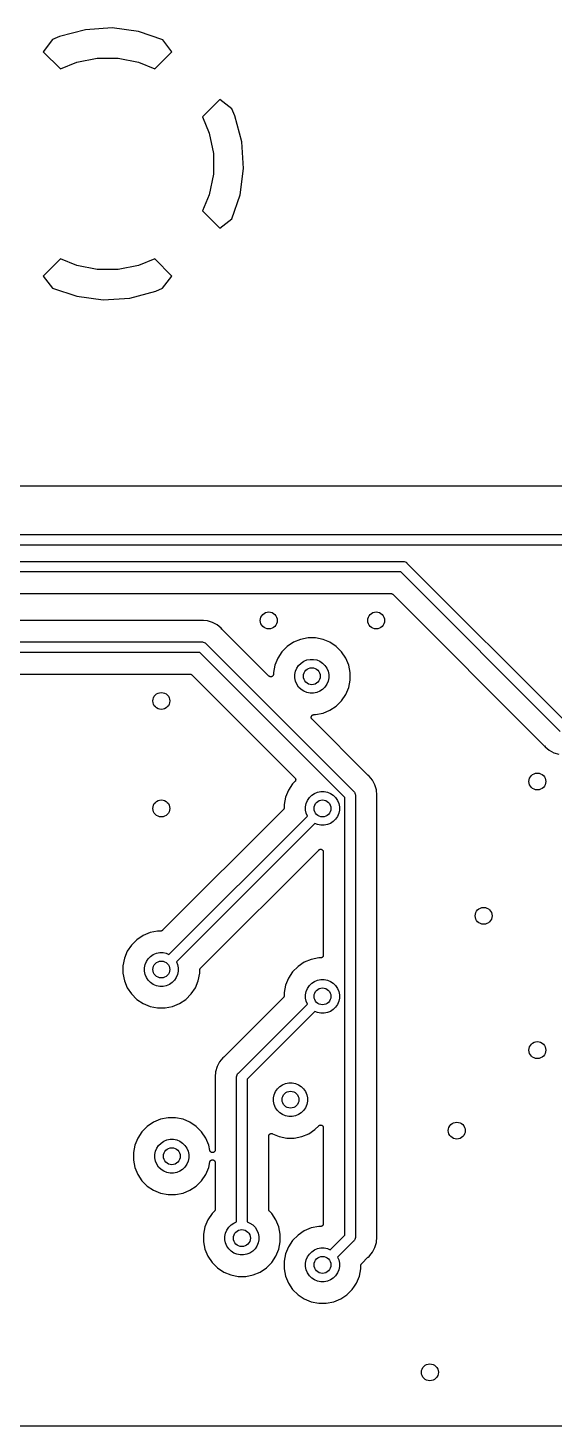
# Model space of a CAD drawing. Extents: x 1 to 139, y -76 to -1.
# Drawn here: x 50.19 to 62.62, y -75.56 to -42.51 of the extents above; entities that cross this region are included whole.
import ezdxf

# ---------------------------------------------------------------- set-up
doc = ezdxf.new("R2010")
doc.units = 0
doc.header["$MEASUREMENT"] = 0
doc.layers.add('BLACK', color=7, linetype='CONTINUOUS')

msp = doc.modelspace()

# ---------------------------------------------------------------- linework, layer by layer
at = {"layer": 'BLACK', "linetype": 'CONTINUOUS'}
for p, q in [((51.5468, -42.5474), (50.9339, -42.7115)), ((52.1758, -42.5063), (51.5468, -42.5474)), ((52.8008, -42.5887), (52.1758, -42.5063)), ((53.3731, -42.7831), (52.8008, -42.5887)), ((50.7696, -42.7795), (50.5485, -43.0671)), ((50.9339, -42.7115), (50.7696, -42.7795)), ((53.5915, -43.0671), (53.3731, -42.7831)), ((50.5485, -43.0671), (50.9566, -43.4752)), ((51.3408, -43.3161), (51.8238, -43.22)), ((51.8238, -43.22), (52.3162, -43.22)), ((52.3162, -43.22), (52.7992, -43.3161)), ((53.1834, -43.4752), (53.5915, -43.0671)), ((50.9566, -43.4752), (51.3408, -43.3161)), ((52.7992, -43.3161), (53.1834, -43.4752)), ((54.7229, -44.1985), (54.3148, -44.6066)), ((55.0105, -44.4196), (54.7229, -44.1985)), ((54.3148, -44.6066), (54.4739, -44.9908)), ((55.0785, -44.5839), (55.0105, -44.4196)), ((55.2426, -45.1968), (55.0785, -44.5839)), ((54.4739, -44.9908), (54.57, -45.4738)), ((55.2837, -45.8258), (55.2426, -45.1968)), ((54.57, -45.4738), (54.57, -45.9662)), ((55.2013, -46.4508), (55.2837, -45.8258)), ((54.57, -45.9662), (54.4739, -46.4492)), ((54.4739, -46.4492), (54.3148, -46.8334)), ((55.0069, -47.0231), (55.2013, -46.4508)), ((54.3148, -46.8334), (54.7229, -47.2415)), ((54.7229, -47.2415), (55.0069, -47.0231)), ((50.9566, -47.9648), (50.5485, -48.3729)), ((51.3408, -48.1239), (50.9566, -47.9648)), ((51.8238, -48.22), (51.3408, -48.1239)), ((52.3162, -48.22), (51.8238, -48.22)), ((52.7992, -48.1239), (52.3162, -48.22)), ((53.1834, -47.9648), (52.7992, -48.1239)), ((53.5915, -48.3729), (53.1834, -47.9648)), ((50.5485, -48.3729), (50.7669, -48.6569)), ((53.3704, -48.6605), (53.5915, -48.3729)), ((50.7669, -48.6569), (51.3392, -48.8513)), ((51.3392, -48.8513), (51.9641, -48.9337)), ((51.9641, -48.9337), (52.5932, -48.8926)), ((52.5932, -48.8926), (53.2061, -48.7285)), ((53.2061, -48.7285), (53.3704, -48.6605)), ((138.303, -53.34), (24.257, -53.34)), ((19.0561, -54.485), (62.8589, -54.485)), ((62.8132, -54.735), (19.1018, -54.735)), ((20.4354, -55.12), (59.0489, -55.12)), ((59.0489, -55.12), (59.055, -55.1194)), ((59.055, -55.1194), (59.0611, -55.12)), ((59.0611, -55.12), (59.0611, -55.12)), ((59.0611, -55.12), (59.0795, -55.1218)), ((59.0795, -55.1218), (59.1031, -55.129)), ((59.1031, -55.129), (59.1248, -55.1406)), ((59.1248, -55.1406), (59.1438, -55.1562)), ((59.1438, -55.1562), (59.1477, -55.161)), ((59.1477, -55.161), (62.9168, -58.93)), ((59.0032, -55.37), (20.3939, -55.37)), ((62.7723, -59.1391), (59.0032, -55.37)), ((21.29, -55.878), (58.7665, -55.878)), ((58.7665, -55.878), (58.7667, -55.878)), ((58.7667, -55.878), (58.7667, -55.878)), ((58.7667, -55.878), (58.7667, -55.878)), ((58.7667, -55.878), (58.7674, -55.878)), ((58.7674, -55.878), (58.7732, -55.8787)), ((58.7732, -55.8787), (58.7791, -55.8793)), ((58.7791, -55.8793), (58.7794, -55.8794)), ((58.7794, -55.8794), (58.7797, -55.8794)), ((58.7797, -55.8794), (58.7853, -55.8812)), ((58.7853, -55.8812), (58.7909, -55.8829)), ((58.7909, -55.8829), (58.7912, -55.883)), ((58.7912, -55.883), (58.7915, -55.8831)), ((58.7915, -55.8831), (58.7966, -55.8859)), ((58.7966, -55.8859), (58.8018, -55.8887)), ((58.8018, -55.8887), (58.8021, -55.8889)), ((58.8021, -55.8889), (58.8024, -55.8891)), ((58.8024, -55.8891), (58.8069, -55.8929)), ((58.8069, -55.8929), (58.8114, -55.8966)), ((58.8114, -55.8966), (62.3932, -59.4784)), ((54.2708, -56.517), (48.3024, -56.517)), ((54.2734, -56.5167), (54.2708, -56.517)), ((54.2761, -56.5168), (54.2734, -56.5167)), ((54.277, -56.5167), (54.2761, -56.5168)), ((54.305, -56.5139), (54.277, -56.5167)), ((54.333, -56.5167), (54.305, -56.5139)), ((54.4291, -56.5262), (54.333, -56.5167)), ((54.5484, -56.5624), (54.4291, -56.5262)), ((54.6584, -56.6211), (54.5484, -56.5624)), ((54.7548, -56.7002), (54.6584, -56.6211)), ((54.7726, -56.722), (54.7548, -56.7002)), ((54.7745, -56.7239), (54.7726, -56.722)), ((54.7762, -56.726), (54.7745, -56.7239)), ((54.7768, -56.7266), (54.7762, -56.726)), ((55.8811, -57.8309), (54.7768, -56.7266)), ((48.0062, -57.025), (54.2989, -57.025)), ((54.2989, -57.025), (54.305, -57.0244)), ((54.305, -57.0244), (54.3111, -57.025)), ((54.3111, -57.025), (54.3111, -57.025)), ((54.3111, -57.025), (54.3295, -57.0268)), ((54.3295, -57.0268), (54.3531, -57.034)), ((54.3531, -57.034), (54.3748, -57.0456)), ((54.3748, -57.0456), (54.3938, -57.0612)), ((54.3938, -57.0612), (54.3977, -57.066)), ((54.3977, -57.066), (57.8861, -60.5543)), ((56.3187, -57.1306), (56.1922, -57.2571)), ((56.4674, -57.0312), (56.3187, -57.1306)), ((56.6326, -56.9628), (56.4674, -57.0312)), ((56.8081, -56.9279), (56.6326, -56.9628)), ((56.9869, -56.9279), (56.8081, -56.9279)), ((57.1624, -56.9628), (56.9869, -56.9279)), ((57.3276, -57.0312), (57.1624, -56.9628)), ((57.4763, -57.1306), (57.3276, -57.0312)), ((57.6028, -57.2571), (57.4763, -57.1306)), ((54.2532, -57.275), (48.0062, -57.275)), ((57.677, -60.6988), (54.2532, -57.275)), ((56.0928, -57.4058), (56.0244, -57.571)), ((56.1922, -57.2571), (56.0928, -57.4058)), ((56.6425, -57.5252), (56.708, -57.4814)), ((56.708, -57.4814), (56.7808, -57.4513)), ((56.7808, -57.4513), (56.8581, -57.4359)), ((56.8581, -57.4359), (56.9369, -57.4359)), ((56.9369, -57.4359), (57.0142, -57.4513)), ((57.0142, -57.4513), (57.087, -57.4814)), ((57.087, -57.4814), (57.1525, -57.5252)), ((57.7022, -57.4058), (57.6028, -57.2571)), ((57.7706, -57.571), (57.7022, -57.4058)), ((48.3024, -57.783), (54.0165, -57.783)), ((54.0165, -57.783), (54.0167, -57.783)), ((54.0167, -57.783), (54.0167, -57.783)), ((54.0167, -57.783), (54.0167, -57.783)), ((54.0167, -57.783), (54.0174, -57.783)), ((54.0174, -57.783), (54.0232, -57.7837)), ((54.0232, -57.7837), (54.0291, -57.7843)), ((54.0291, -57.7843), (54.0294, -57.7844)), ((54.0294, -57.7844), (54.0297, -57.7844)), ((54.0297, -57.7844), (54.0353, -57.7862)), ((54.0353, -57.7862), (54.0409, -57.7879)), ((54.0409, -57.7879), (54.0412, -57.788)), ((54.0412, -57.788), (54.0415, -57.7881)), ((54.0415, -57.7881), (54.0466, -57.7909)), ((54.0466, -57.7909), (54.0518, -57.7937)), ((54.0518, -57.7937), (54.0521, -57.7939)), ((54.0521, -57.7939), (54.0524, -57.7941)), ((54.0524, -57.7941), (54.0569, -57.7979)), ((54.0569, -57.7979), (54.0614, -57.8016)), ((54.0614, -57.8016), (56.4979, -60.2381)), ((55.8858, -57.8348), (55.8811, -57.8309)), ((55.8905, -57.8386), (55.8858, -57.8348)), ((55.8906, -57.8387), (55.8905, -57.8386)), ((55.8907, -57.8388), (55.8906, -57.8387)), ((55.8962, -57.8417), (55.8907, -57.8388)), ((55.9014, -57.8445), (55.8962, -57.8417)), ((55.9015, -57.8446), (55.9014, -57.8445)), ((55.9016, -57.8446), (55.9015, -57.8446)), ((55.9075, -57.8464), (55.9016, -57.8446)), ((55.9132, -57.8482), (55.9075, -57.8464)), ((55.9133, -57.8482), (55.9132, -57.8482)), ((55.9134, -57.8482), (55.9133, -57.8482)), ((55.9196, -57.8489), (55.9134, -57.8482)), ((55.9256, -57.8495), (55.9196, -57.8489)), ((55.9257, -57.8495), (55.9256, -57.8495)), ((55.9258, -57.8495), (55.9257, -57.8495)), ((55.9321, -57.8489), (55.9258, -57.8495)), ((55.9379, -57.8484), (55.9321, -57.8489)), ((55.938, -57.8483), (55.9379, -57.8484)), ((55.9381, -57.8483), (55.938, -57.8483)), ((55.944, -57.8466), (55.9381, -57.8483)), ((55.9498, -57.8449), (55.944, -57.8466)), ((55.9499, -57.8448), (55.9498, -57.8449)), ((55.95, -57.8448), (55.9499, -57.8448)), ((55.9552, -57.8421), (55.95, -57.8448)), ((55.9608, -57.8391), (55.9552, -57.8421)), ((55.9609, -57.8391), (55.9608, -57.8391)), ((55.961, -57.839), (55.9609, -57.8391)), ((55.9656, -57.8352), (55.961, -57.839)), ((55.9704, -57.8314), (55.9656, -57.8352)), ((55.9705, -57.8313), (55.9704, -57.8314)), ((55.9706, -57.8312), (55.9705, -57.8313)), ((55.9745, -57.8266), (55.9706, -57.8312)), ((55.9784, -57.8219), (55.9745, -57.8266)), ((55.9785, -57.8217), (55.9784, -57.8218)), ((55.9784, -57.8218), (55.9784, -57.8219)), ((55.9814, -57.8163), (55.9785, -57.8217)), ((55.9844, -57.811), (55.9814, -57.8163)), ((55.9845, -57.8108), (55.9844, -57.8109)), ((55.9844, -57.8109), (55.9844, -57.811)), ((55.9863, -57.8049), (55.9845, -57.8108)), ((55.9881, -57.7992), (55.9863, -57.8049)), ((55.9882, -57.799), (55.9881, -57.7991)), ((55.9881, -57.7991), (55.9881, -57.7992)), ((55.9888, -57.7928), (55.9882, -57.799)), ((55.9895, -57.7869), (55.9888, -57.7928)), ((56.0244, -57.571), (55.9895, -57.7465)), ((55.9895, -57.7465), (55.9895, -57.786)), ((55.9895, -57.786), (55.9895, -57.7866)), ((55.9895, -57.7866), (55.9895, -57.7867)), ((55.9895, -57.7867), (55.9895, -57.7867)), ((55.9895, -57.7867), (55.9895, -57.7869)), ((56.4975, -57.7965), (56.5129, -57.7192)), ((56.4975, -57.8753), (56.4975, -57.7965)), ((56.5129, -57.7192), (56.543, -57.6464)), ((56.543, -57.6464), (56.5868, -57.5809)), ((56.5868, -57.5809), (56.6425, -57.5252)), ((57.1525, -57.5252), (57.2082, -57.5809)), ((57.2082, -57.5809), (57.252, -57.6464)), ((57.252, -57.6464), (57.2821, -57.7192)), ((57.2821, -57.7192), (57.2975, -57.7965)), ((57.2975, -57.7965), (57.2975, -57.8753)), ((57.8055, -57.7465), (57.7706, -57.571)), ((57.8055, -57.9253), (57.8055, -57.7465)), ((56.5129, -57.9526), (56.4975, -57.8753)), ((56.543, -58.0254), (56.5129, -57.9526)), ((56.5868, -58.0909), (56.543, -58.0254)), ((56.6425, -58.1466), (56.5868, -58.0909)), ((56.708, -58.1904), (56.6425, -58.1466)), ((57.1525, -58.1466), (57.087, -58.1904)), ((57.2082, -58.0909), (57.1525, -58.1466)), ((57.252, -58.0254), (57.2082, -58.0909)), ((57.2821, -57.9526), (57.252, -58.0254)), ((57.2975, -57.8753), (57.2821, -57.9526)), ((57.7022, -58.266), (57.7706, -58.1008)), ((57.7706, -58.1008), (57.8055, -57.9253)), ((56.7808, -58.2205), (56.708, -58.1904)), ((56.8581, -58.2359), (56.7808, -58.2205)), ((56.9369, -58.2359), (56.8581, -58.2359)), ((57.0142, -58.2205), (56.9369, -58.2359)), ((57.087, -58.1904), (57.0142, -58.2205)), ((57.4763, -58.5412), (57.6028, -58.4147)), ((57.6028, -58.4147), (57.7022, -58.266)), ((56.8839, -58.8067), (56.8846, -58.8005)), ((56.8839, -58.8069), (56.8839, -58.8067)), ((56.8839, -58.807), (56.8839, -58.8069)), ((56.8844, -58.8128), (56.8839, -58.807)), ((56.885, -58.8191), (56.8844, -58.8128)), ((56.8846, -58.8005), (56.8852, -58.7946)), ((56.885, -58.8192), (56.885, -58.8191)), ((56.885, -58.8193), (56.885, -58.8192)), ((56.8867, -58.8251), (56.885, -58.8193)), ((56.8852, -58.7944), (56.8871, -58.7884)), ((56.8852, -58.7945), (56.8852, -58.7944)), ((56.8852, -58.7946), (56.8852, -58.7945)), ((56.8884, -58.831), (56.8867, -58.8251)), ((56.8871, -58.7884), (56.8889, -58.7828)), ((56.8885, -58.8311), (56.8884, -58.831)), ((56.8885, -58.8312), (56.8885, -58.8311)), ((56.8914, -58.8366), (56.8885, -58.8312)), ((56.8889, -58.7826), (56.8919, -58.7772)), ((56.8889, -58.7827), (56.8889, -58.7826)), ((56.8889, -58.7828), (56.8889, -58.7827)), ((56.8941, -58.842), (56.8914, -58.8366)), ((56.8919, -58.7772), (56.8948, -58.7719)), ((56.8942, -58.8421), (56.8941, -58.842)), ((56.8943, -58.8422), (56.8942, -58.8421)), ((56.8981, -58.847), (56.8943, -58.8422)), ((56.8948, -58.7718), (56.8949, -58.7717)), ((56.8948, -58.7719), (56.8948, -58.7718)), ((56.8949, -58.7717), (56.8987, -58.7671)), ((56.8987, -58.7671), (56.9027, -58.7623)), ((56.9027, -58.7623), (56.9028, -58.7622)), ((56.9027, -58.7623), (56.9027, -58.7623)), ((56.9028, -58.7622), (56.9076, -58.7583)), ((56.9076, -58.7583), (56.9123, -58.7545)), ((56.9123, -58.7545), (56.9124, -58.7545)), ((56.9124, -58.7544), (56.9178, -58.7515)), ((56.9124, -58.7545), (56.9124, -58.7544)), ((56.9178, -58.7515), (56.9232, -58.7487)), ((56.9232, -58.7487), (56.9233, -58.7487)), ((56.9233, -58.7487), (56.9234, -58.7486)), ((56.9234, -58.7486), (56.9291, -58.7469)), ((56.9291, -58.7469), (56.9351, -58.7451)), ((56.9351, -58.7451), (56.9352, -58.7451)), ((56.9352, -58.7451), (56.9353, -58.7451)), ((56.9353, -58.7451), (56.9414, -58.7445)), ((56.9414, -58.7445), (56.9474, -58.7439)), ((56.9474, -58.7439), (56.9869, -58.7439)), ((56.9869, -58.7439), (57.1624, -58.709)), ((57.1624, -58.709), (57.3276, -58.6406)), ((57.3276, -58.6406), (57.4763, -58.5412)), ((56.9019, -58.8517), (56.8981, -58.847)), ((56.902, -58.8518), (56.9019, -58.8517)), ((56.9025, -58.8523), (56.902, -58.8518)), ((56.902, -58.8518), (56.902, -58.8518)), ((56.902, -58.8518), (56.902, -58.8518)), ((58.2254, -60.1752), (56.9025, -58.8523)), ((62.3932, -59.4784), (62.3938, -59.479)), ((62.3938, -59.479), (62.3955, -59.4811)), ((62.3955, -59.4811), (62.3974, -59.483)), ((62.3974, -59.483), (62.4152, -59.5048)), ((62.4152, -59.5048), (62.5116, -59.5839)), ((62.5116, -59.5839), (62.6216, -59.6426)), ((62.6216, -59.6426), (62.7409, -59.6788)), ((56.4447, -60.3812), (56.3453, -60.5299)), ((56.4979, -60.3279), (56.4447, -60.3812)), ((56.4979, -60.2381), (56.4982, -60.2384)), ((56.5018, -60.3233), (56.4979, -60.3279)), ((56.4982, -60.2384), (56.4983, -60.2385)), ((56.4983, -60.2385), (56.4983, -60.2385)), ((56.4983, -60.2385), (56.4986, -60.2388)), ((56.4986, -60.2388), (56.5023, -60.2434)), ((56.5056, -60.3187), (56.5018, -60.3233)), ((56.5023, -60.2434), (56.5061, -60.2481)), ((56.5057, -60.3185), (56.5056, -60.3187)), ((56.5058, -60.3184), (56.5057, -60.3185)), ((56.5087, -60.313), (56.5058, -60.3184)), ((56.5061, -60.2481), (56.5062, -60.2483)), ((56.5062, -60.2483), (56.5063, -60.2485)), ((56.5063, -60.2485), (56.509, -60.2537)), ((56.5115, -60.3079), (56.5087, -60.313)), ((56.509, -60.2537), (56.5118, -60.2591)), ((56.5116, -60.3076), (56.5115, -60.3079)), ((56.5117, -60.3074), (56.5116, -60.3076)), ((56.5134, -60.3017), (56.5117, -60.3074)), ((56.5118, -60.2591), (56.5119, -60.2593)), ((56.5119, -60.2593), (56.512, -60.2595)), ((56.512, -60.2595), (56.5136, -60.265)), ((56.5152, -60.296), (56.5134, -60.3017)), ((56.5136, -60.265), (56.5154, -60.2709)), ((56.5153, -60.2956), (56.5152, -60.2958)), ((56.5152, -60.2958), (56.5152, -60.296)), ((56.5159, -60.2897), (56.5153, -60.2956)), ((56.5154, -60.2709), (56.5154, -60.2712)), ((56.5154, -60.2712), (56.5155, -60.2714)), ((56.5155, -60.2714), (56.516, -60.2772)), ((56.5165, -60.2837), (56.5159, -60.2897)), ((56.516, -60.2772), (56.5165, -60.2833)), ((56.5165, -60.2833), (56.5165, -60.2835)), ((56.5165, -60.2835), (56.5165, -60.2837)), ((58.2275, -60.1769), (58.2254, -60.1752)), ((58.2293, -60.1788), (58.2275, -60.1769)), ((58.23, -60.1794), (58.2293, -60.1788)), ((58.2518, -60.1972), (58.23, -60.1794)), ((58.3309, -60.2936), (58.2518, -60.1972)), ((58.364, -60.3556), (58.3309, -60.2936)), ((58.3896, -60.4036), (58.364, -60.3556)), ((58.4258, -60.5229), (58.3896, -60.4036)), ((56.2769, -60.6951), (56.242, -60.8706)), ((56.3453, -60.5299), (56.2769, -60.6951)), ((56.7654, -60.8433), (56.7955, -60.7705)), ((56.7955, -60.7705), (56.8393, -60.705)), ((56.8393, -60.705), (56.895, -60.6493)), ((56.895, -60.6493), (56.9605, -60.6055)), ((56.9605, -60.6055), (57.0333, -60.5754)), ((57.0333, -60.5754), (57.1106, -60.56)), ((57.1106, -60.56), (57.1894, -60.56)), ((57.1894, -60.56), (57.2667, -60.5754)), ((57.2667, -60.5754), (57.3395, -60.6055)), ((57.3395, -60.6055), (57.405, -60.6493)), ((57.405, -60.6493), (57.4607, -60.705)), ((57.4607, -60.705), (57.5045, -60.7705)), ((57.5045, -60.7705), (57.5346, -60.8433)), ((57.677, -71.0512), (57.677, -60.6988)), ((57.8861, -60.5543), (57.8908, -60.5582)), ((57.8908, -60.5582), (57.8947, -60.5629)), ((57.8947, -60.5629), (57.9064, -60.5772)), ((57.9064, -60.5772), (57.9147, -60.5926)), ((57.9147, -60.5926), (57.918, -60.5989)), ((57.918, -60.5989), (57.9252, -60.6225)), ((57.9252, -60.6225), (57.927, -60.6409)), ((57.927, -60.6409), (57.927, -60.6409)), ((57.927, -60.6409), (57.9276, -60.647)), ((57.9276, -60.647), (57.927, -60.6531)), ((57.927, -60.6531), (57.927, -71.0969)), ((58.4381, -60.647), (58.4258, -60.5229)), ((58.435, -60.6803), (58.4353, -60.6777)), ((58.435, -60.6812), (58.435, -60.6803)), ((58.435, -71.0688), (58.435, -60.6812)), ((58.4353, -60.675), (58.4381, -60.647)), ((58.4353, -60.6777), (58.4353, -60.675)), ((56.2234, -60.9914), (53.3714, -63.8434)), ((53.5211, -64.4121), (56.7921, -61.1411)), ((56.2271, -60.9868), (56.2234, -60.9914)), ((56.2309, -60.9824), (56.2271, -60.9868)), ((56.2311, -60.9821), (56.2309, -60.9824)), ((56.2313, -60.9818), (56.2311, -60.9821)), ((56.2341, -60.9766), (56.2313, -60.9818)), ((56.2369, -60.9715), (56.2341, -60.9766)), ((56.237, -60.9712), (56.2369, -60.9715)), ((56.2371, -60.9709), (56.237, -60.9712)), ((56.2388, -60.9653), (56.2371, -60.9709)), ((56.2406, -60.9597), (56.2388, -60.9653)), ((56.2407, -60.9591), (56.2406, -60.9594)), ((56.2406, -60.9594), (56.2406, -60.9597)), ((56.2413, -60.9533), (56.2407, -60.9591)), ((56.242, -60.9474), (56.2413, -60.9533)), ((56.242, -60.8706), (56.242, -60.9465)), ((56.242, -60.9465), (56.242, -60.9467)), ((56.242, -60.9467), (56.242, -60.9467)), ((56.242, -60.9467), (56.242, -60.9467)), ((56.242, -60.9467), (56.242, -60.9474)), ((56.75, -60.9206), (56.7654, -60.8433)), ((56.75, -60.9994), (56.75, -60.9206)), ((56.7654, -61.0767), (56.75, -60.9994)), ((56.7921, -61.1411), (56.7654, -61.0767)), ((57.5045, -61.1495), (57.4607, -61.215)), ((57.5346, -61.0767), (57.5045, -61.1495)), ((57.5346, -60.8433), (57.55, -60.9206)), ((57.55, -60.9994), (57.5346, -61.0767)), ((57.55, -60.9206), (57.55, -60.9994)), ((56.9689, -61.3179), (53.6979, -64.5889)), ((57.0333, -61.3446), (56.9689, -61.3179)), ((57.1106, -61.36), (57.0333, -61.3446)), ((57.1894, -61.36), (57.1106, -61.36)), ((57.2667, -61.3446), (57.1894, -61.36)), ((57.3395, -61.3145), (57.2667, -61.3446)), ((57.405, -61.2707), (57.3395, -61.3145)), ((57.4607, -61.215), (57.405, -61.2707)), ((54.2666, -64.7386), (57.0606, -61.9446)), ((57.0606, -61.9446), (57.0611, -61.9441)), ((57.0611, -61.9441), (57.0612, -61.944)), ((57.0611, -61.9441), (57.0611, -61.9441)), ((57.0611, -61.9441), (57.0611, -61.9441)), ((57.0612, -61.944), (57.0659, -61.9402)), ((57.0659, -61.9402), (57.0707, -61.9364)), ((57.0707, -61.9364), (57.0708, -61.9363)), ((57.0708, -61.9363), (57.0709, -61.9362)), ((57.0709, -61.9362), (57.0761, -61.9335)), ((57.0761, -61.9335), (57.0817, -61.9306)), ((57.0817, -61.9306), (57.0818, -61.9306)), ((57.0818, -61.9306), (57.0819, -61.9305)), ((57.0819, -61.9305), (57.0877, -61.9289)), ((57.0877, -61.9289), (57.0936, -61.9271)), ((57.0936, -61.9271), (57.0937, -61.9271)), ((57.0937, -61.9271), (57.0938, -61.9271)), ((57.0938, -61.9271), (57.0999, -61.9266)), ((57.0999, -61.9266), (57.1059, -61.926)), ((57.1059, -61.926), (57.1061, -61.926)), ((57.1061, -61.926), (57.1062, -61.926)), ((57.1062, -61.926), (57.1122, -61.9267)), ((57.1122, -61.9267), (57.1183, -61.9273)), ((57.1183, -61.9273), (57.1184, -61.9273)), ((57.1184, -61.9273), (57.1185, -61.9273)), ((57.1185, -61.9273), (57.1244, -61.9292)), ((57.1244, -61.9292), (57.1301, -61.931)), ((57.1301, -61.931), (57.1302, -61.931)), ((57.1302, -61.931), (57.1303, -61.931)), ((57.1303, -61.931), (57.1356, -61.9339)), ((57.1356, -61.9339), (57.141, -61.9369)), ((57.141, -61.9369), (57.1411, -61.9369)), ((57.1411, -61.9369), (57.1412, -61.937)), ((57.1412, -61.937), (57.1457, -61.9407)), ((57.1457, -61.9407), (57.1506, -61.9448)), ((57.1506, -61.9448), (57.1506, -61.9448)), ((57.1506, -61.9448), (57.1507, -61.9449)), ((57.1507, -61.9449), (57.1545, -61.9496)), ((57.1545, -61.9496), (57.1584, -61.9544)), ((57.1584, -61.9544), (57.1584, -61.9545)), ((57.1584, -61.9545), (57.1585, -61.9545)), ((57.1585, -61.9545), (57.1613, -61.9598)), ((57.1613, -61.9598), (57.1642, -61.9653)), ((57.1642, -61.9653), (57.1642, -61.9654)), ((57.1642, -61.9654), (57.1643, -61.9655)), ((57.1643, -61.9655), (57.166, -61.9711)), ((57.166, -61.9711), (57.1678, -61.9772)), ((57.1678, -61.9772), (57.1678, -61.9773)), ((57.1678, -61.9773), (57.1678, -61.9774)), ((57.1678, -61.9774), (57.1684, -61.9832)), ((57.1684, -61.9832), (57.169, -61.9895)), ((57.169, -61.9895), (57.169, -64.4335)), ((52.7612, -64.0647), (52.6347, -64.1912)), ((52.9099, -63.9653), (52.7612, -64.0647)), ((53.0751, -63.8969), (52.9099, -63.9653)), ((53.2506, -63.862), (53.0751, -63.8969)), ((53.3265, -63.862), (53.2506, -63.862)), ((53.3324, -63.8614), (53.3265, -63.862)), ((53.3382, -63.8609), (53.3324, -63.8614)), ((53.3385, -63.8608), (53.3382, -63.8609)), ((53.3388, -63.8608), (53.3385, -63.8608)), ((53.3445, -63.8591), (53.3388, -63.8608)), ((53.3501, -63.8575), (53.3445, -63.8591)), ((53.3504, -63.8573), (53.3501, -63.8575)), ((53.3507, -63.8572), (53.3504, -63.8573)), ((53.3559, -63.8545), (53.3507, -63.8572)), ((53.3611, -63.8518), (53.3559, -63.8545)), ((53.3613, -63.8515), (53.3611, -63.8518)), ((53.3616, -63.8514), (53.3613, -63.8515)), ((53.3662, -63.8477), (53.3616, -63.8514)), ((53.3708, -63.844), (53.3662, -63.8477)), ((53.3712, -63.8436), (53.3708, -63.844)), ((53.3713, -63.8435), (53.3712, -63.8436)), ((53.3712, -63.8436), (53.3712, -63.8436)), ((53.3714, -63.8434), (53.3713, -63.8435)), ((52.5353, -64.3399), (52.4669, -64.5051)), ((52.6347, -64.1912), (52.5353, -64.3399)), ((53.0293, -64.515), (53.085, -64.4593)), ((53.085, -64.4593), (53.1505, -64.4155)), ((53.1505, -64.4155), (53.2233, -64.3854)), ((53.2233, -64.3854), (53.3006, -64.37)), ((53.3006, -64.37), (53.3794, -64.37)), ((53.3794, -64.37), (53.4567, -64.3854)), ((53.4567, -64.3854), (53.5211, -64.4121)), ((57.161, -64.4637), (57.1581, -64.469)), ((57.1639, -64.4585), (57.161, -64.4637)), ((57.164, -64.4581), (57.1639, -64.4583)), ((57.1639, -64.4583), (57.1639, -64.4585)), ((57.1658, -64.4523), (57.164, -64.4581)), ((57.1676, -64.4467), (57.1658, -64.4523)), ((57.1677, -64.4463), (57.1676, -64.4465)), ((57.1676, -64.4465), (57.1676, -64.4467)), ((57.1683, -64.4403), (57.1677, -64.4463)), ((57.169, -64.4344), (57.1683, -64.4403)), ((57.169, -64.4335), (57.169, -64.4339)), ((57.169, -64.4339), (57.169, -64.4339)), ((57.169, -64.4339), (57.169, -64.434)), ((57.169, -64.434), (57.169, -64.4344)), ((52.4669, -64.5051), (52.432, -64.6806)), ((52.432, -64.6806), (52.432, -64.8594)), ((52.94, -64.7306), (52.9554, -64.6533)), ((52.94, -64.8094), (52.94, -64.7306)), ((52.9554, -64.6533), (52.9855, -64.5805)), ((52.9855, -64.5805), (53.0293, -64.515)), ((53.6979, -64.5889), (53.7246, -64.6533)), ((53.7246, -64.6533), (53.74, -64.7306)), ((53.74, -64.7306), (53.74, -64.8094)), ((54.248, -64.7826), (54.2487, -64.7768)), ((54.248, -64.7833), (54.248, -64.7826)), ((54.248, -64.7835), (54.248, -64.7833)), ((54.248, -64.7833), (54.248, -64.7833)), ((54.248, -64.7833), (54.248, -64.7833)), ((54.248, -64.8594), (54.248, -64.7835)), ((54.2487, -64.7768), (54.2493, -64.7709)), ((54.2493, -64.7709), (54.2494, -64.7706)), ((54.2494, -64.7703), (54.2512, -64.7647)), ((54.2494, -64.7706), (54.2494, -64.7703)), ((54.2512, -64.7647), (54.2529, -64.7591)), ((54.2529, -64.7591), (54.253, -64.7588)), ((54.253, -64.7588), (54.2531, -64.7585)), ((54.2531, -64.7585), (54.2559, -64.7534)), ((54.2559, -64.7534), (54.2587, -64.7482)), ((54.2587, -64.7482), (54.2589, -64.7479)), ((54.2589, -64.7479), (54.2591, -64.7476)), ((54.2591, -64.7476), (54.2629, -64.7431)), ((54.2629, -64.7431), (54.2666, -64.7386)), ((56.5712, -64.6997), (56.4447, -64.8262)), ((56.7199, -64.6003), (56.5712, -64.6997)), ((56.8851, -64.5319), (56.7199, -64.6003)), ((57.0606, -64.497), (56.8851, -64.5319)), ((57.1055, -64.497), (57.0606, -64.497)), ((57.1115, -64.4964), (57.1055, -64.497)), ((57.1174, -64.4959), (57.1115, -64.4964)), ((57.1176, -64.4958), (57.1174, -64.4959)), ((57.1178, -64.4958), (57.1176, -64.4958)), ((57.1236, -64.494), (57.1178, -64.4958)), ((57.1293, -64.4924), (57.1236, -64.494)), ((57.1295, -64.4923), (57.1293, -64.4924)), ((57.1297, -64.4922), (57.1295, -64.4923)), ((57.1349, -64.4894), (57.1297, -64.4922)), ((57.1403, -64.4866), (57.1349, -64.4894)), ((57.1404, -64.4865), (57.1403, -64.4866)), ((57.1406, -64.4864), (57.1404, -64.4865)), ((57.1452, -64.4827), (57.1406, -64.4864)), ((57.1499, -64.4789), (57.1452, -64.4827)), ((57.1501, -64.4787), (57.1499, -64.4789)), ((57.1502, -64.4786), (57.1501, -64.4787)), ((57.1541, -64.474), (57.1502, -64.4786)), ((57.1579, -64.4694), (57.1541, -64.474)), ((57.158, -64.4692), (57.1579, -64.4694)), ((57.1581, -64.469), (57.158, -64.4692)), ((52.432, -64.8594), (52.4669, -65.0349)), ((52.4669, -65.0349), (52.5353, -65.2001)), ((52.9554, -64.8867), (52.94, -64.8094)), ((52.9855, -64.9595), (52.9554, -64.8867)), ((53.0293, -65.025), (52.9855, -64.9595)), ((53.085, -65.0807), (53.0293, -65.025)), ((53.1505, -65.1245), (53.085, -65.0807)), ((53.2233, -65.1546), (53.1505, -65.1245)), ((53.5295, -65.1245), (53.4567, -65.1546)), ((53.595, -65.0807), (53.5295, -65.1245)), ((53.6507, -65.025), (53.595, -65.0807)), ((53.6945, -64.9595), (53.6507, -65.025)), ((53.7246, -64.8867), (53.6945, -64.9595)), ((53.74, -64.8094), (53.7246, -64.8867)), ((54.1447, -65.2001), (54.2131, -65.0349)), ((54.2131, -65.0349), (54.248, -64.8594)), ((56.3453, -64.9749), (56.2769, -65.1401)), ((56.4447, -64.8262), (56.3453, -64.9749)), ((56.8393, -65.15), (56.895, -65.0943)), ((56.895, -65.0943), (56.9605, -65.0505)), ((56.9605, -65.0505), (57.0333, -65.0204)), ((57.0333, -65.0204), (57.1106, -65.005)), ((57.1106, -65.005), (57.1894, -65.005)), ((57.1894, -65.005), (57.2667, -65.0204)), ((57.2667, -65.0204), (57.3395, -65.0505)), ((57.3395, -65.0505), (57.405, -65.0943)), ((57.405, -65.0943), (57.4607, -65.15)), ((52.5353, -65.2001), (52.6347, -65.3488)), ((52.6347, -65.3488), (52.7612, -65.4753)), ((53.3006, -65.17), (53.2233, -65.1546)), ((53.3794, -65.17), (53.3006, -65.17)), ((53.4567, -65.1546), (53.3794, -65.17)), ((53.9188, -65.4753), (54.0453, -65.3488)), ((54.0453, -65.3488), (54.1447, -65.2001)), ((56.2234, -65.4364), (54.8216, -66.8382)), ((56.2271, -65.4319), (56.2234, -65.4364)), ((56.2309, -65.4274), (56.2271, -65.4319)), ((56.2311, -65.4271), (56.2309, -65.4274)), ((56.2313, -65.4268), (56.2311, -65.4271)), ((56.2341, -65.4216), (56.2313, -65.4268)), ((56.2369, -65.4165), (56.2341, -65.4216)), ((56.237, -65.4162), (56.2369, -65.4165)), ((56.2371, -65.4159), (56.237, -65.4162)), ((56.2388, -65.4103), (56.2371, -65.4159)), ((56.2406, -65.4047), (56.2388, -65.4103)), ((56.2407, -65.4041), (56.2406, -65.4044)), ((56.2406, -65.4044), (56.2406, -65.4047)), ((56.2413, -65.3982), (56.2407, -65.4041)), ((56.242, -65.3924), (56.2413, -65.3982)), ((56.2769, -65.1401), (56.242, -65.3156)), ((56.242, -65.3156), (56.242, -65.3915)), ((56.242, -65.3915), (56.242, -65.3917)), ((56.242, -65.3917), (56.242, -65.3917)), ((56.242, -65.3917), (56.242, -65.3917)), ((56.242, -65.3917), (56.242, -65.3924)), ((56.75, -65.3656), (56.7654, -65.2883)), ((56.75, -65.4444), (56.75, -65.3656)), ((56.7654, -65.5217), (56.75, -65.4444)), ((56.7654, -65.2883), (56.7955, -65.2155)), ((56.7955, -65.2155), (56.8393, -65.15)), ((57.4607, -65.15), (57.5045, -65.2155)), ((57.5045, -65.2155), (57.5346, -65.2883)), ((57.5346, -65.2883), (57.55, -65.3656)), ((57.55, -65.4444), (57.5346, -65.5217)), ((57.55, -65.3656), (57.55, -65.4444)), ((52.7612, -65.4753), (52.9099, -65.5747)), ((52.9099, -65.5747), (53.0751, -65.6431)), ((53.0751, -65.6431), (53.2506, -65.678)), ((53.2506, -65.678), (53.4294, -65.678)), ((53.4294, -65.678), (53.6049, -65.6431)), ((53.6049, -65.6431), (53.7701, -65.5747)), ((53.7701, -65.5747), (53.9188, -65.4753)), ((55.161, -67.2173), (56.7921, -65.5861)), ((56.9689, -65.7629), (55.37, -67.3618)), ((56.7921, -65.5861), (56.7654, -65.5217)), ((57.0333, -65.7896), (56.9689, -65.7629)), ((57.3395, -65.7595), (57.2667, -65.7896)), ((57.405, -65.7157), (57.3395, -65.7595)), ((57.4607, -65.66), (57.405, -65.7157)), ((57.5045, -65.5945), (57.4607, -65.66)), ((57.5346, -65.5217), (57.5045, -65.5945)), ((57.1106, -65.805), (57.0333, -65.7896)), ((57.1894, -65.805), (57.1106, -65.805)), ((57.2667, -65.7896), (57.1894, -65.805)), ((54.6574, -67.0666), (54.6212, -67.1859)), ((54.6778, -67.0284), (54.6574, -67.0666)), ((54.7161, -66.9566), (54.6778, -67.0284)), ((54.6778, -67.0284), (54.6778, -67.0284)), ((54.7952, -66.8602), (54.7161, -66.9566)), ((54.817, -66.8424), (54.7952, -66.8602)), ((54.8189, -66.8405), (54.817, -66.8424)), ((54.821, -66.8388), (54.8189, -66.8405)), ((54.8216, -66.8382), (54.821, -66.8388)), ((54.6212, -67.1859), (54.6089, -67.31)), ((54.6089, -67.31), (54.6117, -67.338)), ((54.6117, -67.338), (54.6118, -67.3389)), ((54.6118, -67.3389), (54.6117, -67.3416)), ((54.6117, -67.3416), (54.612, -67.3442)), ((54.612, -67.3442), (54.612, -69.0365)), ((55.1194, -67.31), (55.12, -67.3039)), ((55.12, -67.3161), (55.1194, -67.31)), ((55.12, -67.3039), (55.1218, -67.2855)), ((55.12, -67.3039), (55.12, -67.3039)), ((55.12, -70.7388), (55.12, -67.3161)), ((55.1218, -67.2855), (55.129, -67.2619)), ((55.129, -67.2619), (55.1406, -67.2402)), ((55.1406, -67.2402), (55.1562, -67.2212)), ((55.1562, -67.2212), (55.161, -67.2173)), ((55.37, -67.3618), (55.37, -70.7388)), ((55.9938, -67.8081), (56.0092, -67.7308)), ((56.0092, -67.7308), (56.0393, -67.658)), ((56.0393, -67.658), (56.0831, -67.5925)), ((56.0831, -67.5925), (56.1388, -67.5368)), ((56.1388, -67.5368), (56.2043, -67.493)), ((56.2043, -67.493), (56.2771, -67.4629)), ((56.2771, -67.4629), (56.3544, -67.4475)), ((56.3544, -67.4475), (56.4332, -67.4475)), ((56.4332, -67.4475), (56.5105, -67.4629)), ((56.5105, -67.4629), (56.5833, -67.493)), ((56.5833, -67.493), (56.6488, -67.5368)), ((56.6488, -67.5368), (56.7045, -67.5925)), ((56.7045, -67.5925), (56.7483, -67.658)), ((56.7483, -67.658), (56.7784, -67.7308)), ((56.7784, -67.7308), (56.7938, -67.8081)), ((55.9938, -67.8869), (55.9938, -67.8081)), ((56.0092, -67.9642), (55.9938, -67.8869)), ((56.0393, -68.037), (56.0092, -67.9642)), ((56.0831, -68.1025), (56.0393, -68.037)), ((56.7483, -68.037), (56.7045, -68.1025)), ((56.7784, -67.9642), (56.7483, -68.037)), ((56.7938, -67.8869), (56.7784, -67.9642)), ((56.7938, -67.8081), (56.7938, -67.8869)), ((53.1574, -68.3803), (53.0087, -68.4797)), ((53.3226, -68.3119), (53.1574, -68.3803)), ((53.4981, -68.277), (53.3226, -68.3119)), ((53.6769, -68.277), (53.4981, -68.277)), ((53.8524, -68.3119), (53.6769, -68.277)), ((54.0176, -68.3803), (53.8524, -68.3119)), ((54.1663, -68.4797), (54.0176, -68.3803)), ((56.1388, -68.1582), (56.0831, -68.1025)), ((56.2043, -68.202), (56.1388, -68.1582)), ((56.2771, -68.2321), (56.2043, -68.202)), ((56.3544, -68.2475), (56.2771, -68.2321)), ((56.4332, -68.2475), (56.3544, -68.2475)), ((56.5105, -68.2321), (56.4332, -68.2475)), ((56.5833, -68.202), (56.5105, -68.2321)), ((56.6488, -68.1582), (56.5833, -68.202)), ((56.7045, -68.1025), (56.6488, -68.1582)), ((52.7828, -68.7549), (52.7144, -68.9201)), ((52.8822, -68.6062), (52.7828, -68.7549)), ((53.0087, -68.4797), (52.8822, -68.6062)), ((54.2928, -68.6062), (54.1663, -68.4797)), ((54.3922, -68.7549), (54.2928, -68.6062)), ((54.4606, -68.9201), (54.3922, -68.7549)), ((55.878, -68.7108), (55.8787, -68.7049)), ((55.878, -68.7111), (55.878, -68.7108)), ((55.878, -68.7112), (55.878, -68.7111)), ((55.878, -68.7111), (55.878, -68.7111)), ((55.878, -68.7117), (55.878, -68.7112)), ((55.878, -70.4426), (55.878, -68.7117)), ((55.8787, -68.7049), (55.8793, -68.6988)), ((55.8793, -68.6988), (55.8794, -68.6987)), ((55.8794, -68.6985), (55.8812, -68.6928)), ((55.8794, -68.6987), (55.8794, -68.6985)), ((55.8812, -68.6928), (55.883, -68.687)), ((55.883, -68.687), (55.8831, -68.6868)), ((55.8831, -68.6867), (55.8861, -68.6812)), ((55.8831, -68.6868), (55.8831, -68.6867)), ((55.8861, -68.6812), (55.8889, -68.6761)), ((55.8889, -68.6761), (55.889, -68.676)), ((55.889, -68.676), (55.8891, -68.6758)), ((55.8891, -68.6758), (55.893, -68.6711)), ((55.893, -68.6711), (55.8968, -68.6666)), ((55.8968, -68.6666), (55.897, -68.6665)), ((55.897, -68.6665), (55.8971, -68.6663)), ((55.8971, -68.6663), (55.9019, -68.6625)), ((55.9019, -68.6625), (55.9065, -68.6587)), ((55.9065, -68.6587), (55.9066, -68.6587)), ((55.9066, -68.6587), (55.9067, -68.6586)), ((55.9067, -68.6586), (55.9121, -68.6558)), ((55.9121, -68.6558), (55.9174, -68.6529)), ((55.9174, -68.6529), (55.9176, -68.6529)), ((55.9176, -68.6529), (55.9177, -68.6528)), ((55.9177, -68.6528), (55.9235, -68.6511)), ((55.9235, -68.6511), (55.9293, -68.6494)), ((55.9293, -68.6494), (55.9294, -68.6494)), ((55.9294, -68.6494), (55.9296, -68.6493)), ((55.9296, -68.6493), (55.9355, -68.6488)), ((55.9355, -68.6488), (55.9416, -68.6482)), ((55.9416, -68.6482), (55.9418, -68.6482)), ((55.9418, -68.6482), (55.9419, -68.6482)), ((55.9419, -68.6482), (55.9479, -68.6488)), ((55.9479, -68.6488), (55.9539, -68.6494)), ((55.9539, -68.6494), (55.9541, -68.6495)), ((55.9541, -68.6495), (55.9543, -68.6495)), ((55.9543, -68.6495), (55.96, -68.6513)), ((55.96, -68.6513), (55.9658, -68.653)), ((55.9658, -68.653), (56.1289, -68.7206)), ((56.1289, -68.7206), (56.3044, -68.7555)), ((56.3044, -68.7555), (56.4832, -68.7555)), ((56.4832, -68.7555), (56.6587, -68.7206)), ((56.6587, -68.7206), (56.8239, -68.6522)), ((56.8239, -68.6522), (56.9726, -68.5528)), ((56.9726, -68.5528), (57.0606, -68.4648)), ((57.0606, -68.4648), (57.0611, -68.4643)), ((57.0611, -68.4643), (57.0612, -68.4642)), ((57.0611, -68.4643), (57.0611, -68.4643)), ((57.0611, -68.4643), (57.0611, -68.4643)), ((57.0612, -68.4642), (57.0659, -68.4604)), ((57.0659, -68.4604), (57.0707, -68.4566)), ((57.0707, -68.4566), (57.0708, -68.4565)), ((57.0708, -68.4565), (57.0709, -68.4565)), ((57.0709, -68.4565), (57.0761, -68.4537)), ((57.0761, -68.4537), (57.0817, -68.4508)), ((57.0817, -68.4508), (57.0818, -68.4508)), ((57.0818, -68.4508), (57.0819, -68.4508)), ((57.0819, -68.4508), (57.0877, -68.4491)), ((57.0877, -68.4491), (57.0936, -68.4473)), ((57.0936, -68.4473), (57.0937, -68.4473)), ((57.0937, -68.4473), (57.0938, -68.4473)), ((57.0938, -68.4473), (57.0999, -68.4468)), ((57.0999, -68.4468), (57.1059, -68.4462)), ((57.1059, -68.4462), (57.1061, -68.4462)), ((57.1061, -68.4462), (57.1062, -68.4462)), ((57.1062, -68.4462), (57.1122, -68.4469)), ((57.1122, -68.4469), (57.1183, -68.4475)), ((57.1183, -68.4475), (57.1184, -68.4475)), ((57.1184, -68.4475), (57.1185, -68.4476)), ((57.1185, -68.4476), (57.1244, -68.4494)), ((57.1244, -68.4494), (57.1301, -68.4512)), ((57.1301, -68.4512), (57.1302, -68.4512)), ((57.1302, -68.4512), (57.1303, -68.4513)), ((57.1303, -68.4513), (57.1356, -68.4541)), ((57.1356, -68.4541), (57.141, -68.4571)), ((57.141, -68.4571), (57.1411, -68.4571)), ((57.1411, -68.4571), (57.1412, -68.4572)), ((57.1412, -68.4572), (57.1457, -68.4609)), ((57.1457, -68.4609), (57.1506, -68.465)), ((57.1506, -68.465), (57.1506, -68.4651)), ((57.1506, -68.4651), (57.1507, -68.4651)), ((57.1507, -68.4651), (57.1545, -68.4698)), ((57.1545, -68.4698), (57.1584, -68.4746)), ((57.1584, -68.4746), (57.1584, -68.4747)), ((57.1584, -68.4747), (57.1585, -68.4748)), ((57.1585, -68.4748), (57.1613, -68.48)), ((57.1613, -68.48), (57.1642, -68.4855)), ((57.1642, -68.4855), (57.1642, -68.4856)), ((57.1642, -68.4856), (57.1643, -68.4857)), ((57.1643, -68.4857), (57.166, -68.4913)), ((57.166, -68.4913), (57.1678, -68.4974)), ((57.1678, -68.4974), (57.1678, -68.4975)), ((57.1678, -68.4975), (57.1678, -68.4976)), ((57.1678, -68.4976), (57.1684, -68.5033)), ((57.1684, -68.5033), (57.169, -68.5097)), ((57.169, -68.5097), (57.169, -70.7835)), ((52.7144, -68.9201), (52.6795, -69.0956)), ((53.1875, -69.1456), (53.2029, -69.0683)), ((53.2029, -69.0683), (53.233, -68.9955)), ((53.233, -68.9955), (53.2768, -68.93)), ((53.2768, -68.93), (53.3325, -68.8743)), ((53.3325, -68.8743), (53.398, -68.8305)), ((53.398, -68.8305), (53.4708, -68.8004)), ((53.4708, -68.8004), (53.5481, -68.785)), ((53.5481, -68.785), (53.6269, -68.785)), ((53.6269, -68.785), (53.7042, -68.8004)), ((53.7042, -68.8004), (53.777, -68.8305)), ((53.777, -68.8305), (53.8425, -68.8743)), ((53.8425, -68.8743), (53.8982, -68.93)), ((53.8982, -68.93), (53.942, -68.9955)), ((53.942, -68.9955), (53.9721, -69.0683)), ((53.9721, -69.0683), (53.9875, -69.1456)), ((54.4862, -69.0489), (54.4606, -68.9201)), ((54.4879, -69.0546), (54.4862, -69.0489)), ((54.4898, -69.0607), (54.4879, -69.0546)), ((54.4898, -69.0608), (54.4898, -69.0607)), ((54.4928, -69.0663), (54.4898, -69.0608)), ((54.4898, -69.0608), (54.4898, -69.0608)), ((54.4956, -69.0717), (54.4928, -69.0663)), ((54.4993, -69.0762), (54.4956, -69.0717)), ((54.4956, -69.0717), (54.4956, -69.0717)), ((54.4956, -69.0717), (54.4956, -69.0717)), ((54.5034, -69.0813), (54.4993, -69.0762)), ((54.5035, -69.0813), (54.5034, -69.0813)), ((54.5078, -69.0849), (54.5035, -69.0813)), ((54.5035, -69.0813), (54.5035, -69.0813)), ((54.513, -69.0892), (54.5078, -69.0849)), ((54.519, -69.0924), (54.513, -69.0892)), ((54.513, -69.0892), (54.513, -69.0892)), ((54.513, -69.0892), (54.513, -69.0892)), ((54.5239, -69.0951), (54.519, -69.0924)), ((54.5833, -69.0897), (54.5775, -69.0927)), ((54.5885, -69.0855), (54.5833, -69.0896)), ((54.5833, -69.0896), (54.5833, -69.0896)), ((54.5833, -69.0896), (54.5833, -69.0897)), ((54.5929, -69.0819), (54.5885, -69.0855)), ((54.593, -69.0819), (54.5929, -69.0819)), ((54.5929, -69.0819), (54.5929, -69.0819)), ((54.5971, -69.0769), (54.593, -69.0819)), ((54.6009, -69.0724), (54.5971, -69.0769)), ((54.604, -69.0668), (54.6009, -69.0724)), ((54.6009, -69.0724), (54.6009, -69.0724)), ((54.6009, -69.0724), (54.6009, -69.0724)), ((54.6069, -69.0615), (54.604, -69.0668)), ((54.6089, -69.055), (54.6069, -69.0615)), ((54.6069, -69.0615), (54.6069, -69.0615)), ((54.6069, -69.0615), (54.6069, -69.0615)), ((54.6106, -69.0497), (54.6089, -69.055)), ((54.6114, -69.0431), (54.6106, -69.0497)), ((54.6106, -69.0497), (54.6106, -69.0497)), ((54.6106, -69.0497), (54.6106, -69.0497)), ((54.612, -69.0374), (54.6114, -69.0431)), ((54.612, -69.0365), (54.612, -69.0374)), ((52.6795, -69.0956), (52.6795, -69.2744)), ((52.6795, -69.2744), (52.7144, -69.4499)), ((53.1875, -69.2244), (53.1875, -69.1456)), ((53.2029, -69.3017), (53.1875, -69.2244)), ((53.233, -69.3745), (53.2029, -69.3017)), ((53.2768, -69.44), (53.233, -69.3745)), ((53.942, -69.3745), (53.8982, -69.44)), ((53.9721, -69.3017), (53.942, -69.3745)), ((53.9875, -69.2244), (53.9721, -69.3017)), ((53.9875, -69.1456), (53.9875, -69.2244)), ((54.4606, -69.4499), (54.4862, -69.3211)), ((54.4862, -69.3211), (54.4864, -69.3202)), ((54.4864, -69.3202), (54.4884, -69.314)), ((54.4884, -69.314), (54.4901, -69.3085)), ((54.4901, -69.3085), (54.4901, -69.3084)), ((54.4901, -69.3084), (54.4902, -69.3084)), ((54.4902, -69.3084), (54.493, -69.3033)), ((54.493, -69.3033), (54.4961, -69.2976)), ((54.4961, -69.2975), (54.4999, -69.2931)), ((54.4961, -69.2976), (54.4961, -69.2975)), ((54.4961, -69.2976), (54.4961, -69.2976)), ((54.4999, -69.2931), (54.5041, -69.2881)), ((54.5041, -69.2881), (54.5088, -69.2843)), ((54.5041, -69.2881), (54.5041, -69.2881)), ((54.5041, -69.2881), (54.5041, -69.2881)), ((54.5088, -69.2843), (54.5137, -69.2803)), ((54.5137, -69.2803), (54.5138, -69.2803)), ((54.5138, -69.2803), (54.5192, -69.2775)), ((54.5138, -69.2803), (54.5138, -69.2803)), ((54.5192, -69.2775), (54.5247, -69.2746)), ((54.5303, -69.097), (54.5239, -69.0951)), ((54.5239, -69.0951), (54.5239, -69.0951)), ((54.5239, -69.0951), (54.5239, -69.0951)), ((54.5247, -69.2746), (54.5247, -69.2746)), ((54.5247, -69.2746), (54.5248, -69.2746)), ((54.5248, -69.2746), (54.5312, -69.2727)), ((54.5357, -69.0987), (54.5303, -69.097)), ((54.5312, -69.2727), (54.5366, -69.2711)), ((54.5358, -69.0987), (54.5357, -69.0987)), ((54.5423, -69.0994), (54.5358, -69.0987)), ((54.5358, -69.0987), (54.5358, -69.0987)), ((54.5366, -69.2711), (54.5366, -69.2711)), ((54.5366, -69.2711), (54.5367, -69.2711)), ((54.5367, -69.2711), (54.5434, -69.2705)), ((54.5481, -69.1), (54.5423, -69.0994)), ((54.5434, -69.2705), (54.5489, -69.27)), ((54.5548, -69.0994), (54.5481, -69.1)), ((54.5481, -69.1), (54.5481, -69.1)), ((54.5481, -69.1), (54.5481, -69.1)), ((54.5489, -69.27), (54.549, -69.27)), ((54.549, -69.27), (54.549, -69.27)), ((54.549, -69.27), (54.5549, -69.2706)), ((54.5604, -69.0989), (54.5548, -69.0994)), ((54.5549, -69.2706), (54.5613, -69.2713)), ((54.5605, -69.0989), (54.5604, -69.0989)), ((54.5604, -69.0989), (54.5604, -69.0989)), ((54.5666, -69.0971), (54.5605, -69.0989)), ((54.5613, -69.2713), (54.5613, -69.2713)), ((54.5613, -69.2713), (54.5613, -69.2713)), ((54.5613, -69.2713), (54.5669, -69.273)), ((54.5723, -69.0954), (54.5666, -69.0971)), ((54.5669, -69.273), (54.5731, -69.2749)), ((54.5775, -69.0927), (54.5723, -69.0954)), ((54.5723, -69.0954), (54.5723, -69.0954)), ((54.5723, -69.0954), (54.5723, -69.0954)), ((54.5731, -69.2749), (54.5731, -69.2749)), ((54.5731, -69.2749), (54.5732, -69.275)), ((54.5732, -69.275), (54.5782, -69.2777)), ((54.5782, -69.2777), (54.584, -69.2808)), ((54.584, -69.2808), (54.584, -69.2808)), ((54.584, -69.2808), (54.5841, -69.2809)), ((54.5841, -69.2809), (54.5879, -69.284)), ((54.5879, -69.284), (54.5936, -69.2887)), ((54.5936, -69.2887), (54.5936, -69.2887)), ((54.5936, -69.2887), (54.5936, -69.2888)), ((54.5936, -69.2888), (54.5977, -69.2938)), ((54.5977, -69.2938), (54.6014, -69.2983)), ((54.6014, -69.2983), (54.6014, -69.2984)), ((54.6014, -69.2984), (54.6014, -69.2984)), ((54.6014, -69.2984), (54.6041, -69.3034)), ((54.6041, -69.3034), (54.6072, -69.3093)), ((54.6072, -69.3093), (54.6072, -69.3093)), ((54.6072, -69.3093), (54.6072, -69.3093)), ((54.6072, -69.3093), (54.6088, -69.3145)), ((54.6088, -69.3145), (54.6108, -69.3211)), ((54.6108, -69.3211), (54.6108, -69.3212)), ((54.6108, -69.3212), (54.6108, -69.3212)), ((54.6108, -69.3212), (54.6114, -69.3274)), ((54.6114, -69.3274), (54.612, -69.3335)), ((54.612, -69.3335), (54.612, -70.4426)), ((52.7144, -69.4499), (52.7828, -69.6151)), ((52.7828, -69.6151), (52.8822, -69.7638)), ((53.3325, -69.4957), (53.2768, -69.44)), ((53.398, -69.5395), (53.3325, -69.4957)), ((53.4708, -69.5696), (53.398, -69.5395)), ((53.5481, -69.585), (53.4708, -69.5696)), ((53.6269, -69.585), (53.5481, -69.585)), ((53.7042, -69.5696), (53.6269, -69.585)), ((53.777, -69.5395), (53.7042, -69.5696)), ((53.8425, -69.4957), (53.777, -69.5395)), ((53.8982, -69.44), (53.8425, -69.4957)), ((54.2928, -69.7638), (54.3922, -69.6151)), ((54.3922, -69.6151), (54.4606, -69.4499)), ((52.8822, -69.7638), (53.0087, -69.8903)), ((53.0087, -69.8903), (53.1574, -69.9897)), ((53.1574, -69.9897), (53.3226, -70.0581)), ((53.3226, -70.0581), (53.4981, -70.093)), ((53.6769, -70.093), (53.8524, -70.0581)), ((53.8524, -70.0581), (54.0176, -69.9897)), ((54.0176, -69.9897), (54.1663, -69.8903)), ((54.1663, -69.8903), (54.2928, -69.7638)), ((53.4981, -70.093), (53.6769, -70.093)), ((54.4403, -70.6899), (54.3719, -70.8551)), ((54.5397, -70.5412), (54.4403, -70.6899)), ((54.5934, -70.4875), (54.5397, -70.5412)), ((54.5971, -70.483), (54.5934, -70.4875)), ((54.6009, -70.4785), (54.5971, -70.483)), ((54.6011, -70.4782), (54.6009, -70.4785)), ((54.6013, -70.4779), (54.6011, -70.4782)), ((54.6041, -70.4727), (54.6013, -70.4779)), ((54.6069, -70.4676), (54.6041, -70.4727)), ((54.607, -70.4673), (54.6069, -70.4676)), ((54.6071, -70.467), (54.607, -70.4673)), ((54.6088, -70.4614), (54.6071, -70.467)), ((54.6106, -70.4558), (54.6088, -70.4614)), ((54.6107, -70.4551), (54.6106, -70.4555)), ((54.6106, -70.4555), (54.6106, -70.4558)), ((54.6113, -70.4493), (54.6107, -70.4551)), ((54.612, -70.4435), (54.6113, -70.4493)), ((54.612, -70.4426), (54.612, -70.4428)), ((54.612, -70.4428), (54.612, -70.4428)), ((54.612, -70.4428), (54.612, -70.4428)), ((54.612, -70.4428), (54.612, -70.4435)), ((55.0555, -70.7655), (55.12, -70.7388)), ((55.37, -70.7388), (55.4345, -70.7655)), ((55.8786, -70.4484), (55.878, -70.4426)), ((55.8791, -70.4543), (55.8786, -70.4484)), ((55.8792, -70.4546), (55.8791, -70.4543)), ((55.8792, -70.4549), (55.8792, -70.4546)), ((55.8809, -70.4606), (55.8792, -70.4549)), ((55.8825, -70.4662), (55.8809, -70.4606)), ((55.8827, -70.4665), (55.8825, -70.4662)), ((55.8828, -70.4668), (55.8827, -70.4665)), ((55.8855, -70.472), (55.8828, -70.4668)), ((55.8882, -70.4772), (55.8855, -70.472)), ((55.8885, -70.4774), (55.8882, -70.4772)), ((55.8886, -70.4777), (55.8885, -70.4774)), ((55.8923, -70.4823), (55.8886, -70.4777)), ((55.896, -70.4869), (55.8923, -70.4823)), ((55.8964, -70.4873), (55.896, -70.4869)), ((55.8965, -70.4873), (55.8964, -70.4873)), ((55.8964, -70.4873), (55.8964, -70.4873)), ((55.8966, -70.4875), (55.8965, -70.4873)), ((55.9503, -70.5412), (55.8966, -70.4875)), ((56.0497, -70.6899), (55.9503, -70.5412)), ((56.1181, -70.8551), (56.0497, -70.6899)), ((54.3719, -70.8551), (54.337, -71.0306)), ((54.337, -71.0306), (54.337, -71.2094)), ((54.845, -71.0806), (54.8604, -71.0033)), ((54.8604, -71.0033), (54.8905, -70.9305)), ((54.8905, -70.9305), (54.9343, -70.865)), ((54.9343, -70.865), (54.99, -70.8093)), ((54.99, -70.8093), (55.0555, -70.7655)), ((55.4345, -70.7655), (55.5, -70.8093)), ((55.5, -70.8093), (55.5557, -70.865)), ((55.5557, -70.865), (55.5995, -70.9305)), ((55.5995, -70.9305), (55.6296, -71.0033)), ((55.6296, -71.0033), (55.645, -71.0806)), ((56.153, -71.0306), (56.1181, -70.8551)), ((56.153, -71.2094), (56.153, -71.0306)), ((56.5712, -71.0497), (56.4447, -71.1762)), ((56.7199, -70.9503), (56.5712, -71.0497)), ((56.8851, -70.8819), (56.7199, -70.9503)), ((57.0606, -70.847), (56.8851, -70.8819)), ((57.1055, -70.847), (57.0606, -70.847)), ((57.1115, -70.8464), (57.1055, -70.847)), ((57.1174, -70.8459), (57.1115, -70.8464)), ((57.1176, -70.8458), (57.1174, -70.8459)), ((57.1178, -70.8458), (57.1176, -70.8458)), ((57.1236, -70.844), (57.1178, -70.8458)), ((57.1293, -70.8424), (57.1236, -70.844)), ((57.1295, -70.8423), (57.1293, -70.8424)), ((57.1297, -70.8422), (57.1295, -70.8423)), ((57.1349, -70.8394), (57.1297, -70.8422)), ((57.1403, -70.8366), (57.1349, -70.8394)), ((57.1404, -70.8365), (57.1403, -70.8366)), ((57.1406, -70.8364), (57.1404, -70.8365)), ((57.1453, -70.8326), (57.1406, -70.8364)), ((57.1499, -70.8289), (57.1453, -70.8326)), ((57.1501, -70.8287), (57.1499, -70.8289)), ((57.1502, -70.8286), (57.1501, -70.8287)), ((57.1541, -70.824), (57.1502, -70.8286)), ((57.1579, -70.8194), (57.1541, -70.824)), ((57.158, -70.8192), (57.1579, -70.8194)), ((57.1581, -70.819), (57.158, -70.8192)), ((57.161, -70.8137), (57.1581, -70.819)), ((57.1639, -70.8085), (57.161, -70.8137)), ((57.164, -70.8081), (57.1639, -70.8083)), ((57.1639, -70.8083), (57.1639, -70.8085)), ((57.1658, -70.8024), (57.164, -70.8081)), ((57.1676, -70.7967), (57.1658, -70.8024)), ((57.1677, -70.7963), (57.1676, -70.7965)), ((57.1676, -70.7965), (57.1676, -70.7967)), ((57.1683, -70.7904), (57.1677, -70.7963)), ((57.169, -70.7844), (57.1683, -70.7904)), ((57.169, -70.7835), (57.169, -70.7839)), ((57.169, -70.7839), (57.169, -70.7839)), ((57.169, -70.7839), (57.169, -70.7839)), ((57.169, -70.7839), (57.169, -70.7844)), ((57.3311, -71.3971), (57.677, -71.0512)), ((58.4353, -71.0714), (58.435, -71.0688)), ((58.4352, -71.0741), (58.4353, -71.0714)), ((58.4353, -71.075), (58.4352, -71.0741)), ((58.4381, -71.103), (58.4353, -71.075)), ((54.337, -71.2094), (54.3719, -71.3849)), ((54.3719, -71.3849), (54.4403, -71.5501)), ((54.845, -71.1594), (54.845, -71.0806)), ((54.8604, -71.2367), (54.845, -71.1594)), ((54.8905, -71.3095), (54.8604, -71.2367)), ((54.9343, -71.375), (54.8905, -71.3095)), ((54.99, -71.4307), (54.9343, -71.375)), ((55.5557, -71.375), (55.5, -71.4307)), ((55.5995, -71.3095), (55.5557, -71.375)), ((55.6296, -71.2367), (55.5995, -71.3095)), ((55.645, -71.1594), (55.6296, -71.2367)), ((55.645, -71.0806), (55.645, -71.1594)), ((56.0497, -71.5501), (56.1181, -71.3849)), ((56.1181, -71.3849), (56.153, -71.2094)), ((56.3453, -71.3249), (56.2769, -71.4901)), ((56.4447, -71.1762), (56.3453, -71.3249)), ((56.895, -71.4443), (56.9605, -71.4005)), ((56.9605, -71.4005), (57.0333, -71.3704)), ((57.0333, -71.3704), (57.1106, -71.355)), ((57.1106, -71.355), (57.1894, -71.355)), ((57.1894, -71.355), (57.2667, -71.3704)), ((57.2667, -71.3704), (57.3311, -71.3971)), ((57.8861, -71.1957), (57.5079, -71.5739)), ((57.8908, -71.1918), (57.8861, -71.1957)), ((57.8947, -71.1871), (57.8908, -71.1918)), ((57.9064, -71.1728), (57.8947, -71.1871)), ((57.8947, -71.1871), (57.8947, -71.1871)), ((57.9072, -71.1714), (57.9064, -71.1728)), ((57.918, -71.1511), (57.9072, -71.1714)), ((57.9252, -71.1275), (57.918, -71.1511)), ((57.927, -71.1091), (57.9252, -71.1275)), ((57.927, -71.0969), (57.9276, -71.103)), ((57.9276, -71.103), (57.927, -71.1091)), ((57.927, -71.1091), (57.927, -71.1091)), ((58.3309, -71.4564), (58.3896, -71.3464)), ((58.3896, -71.3464), (58.4258, -71.2271)), ((58.4258, -71.2271), (58.4276, -71.2095)), ((58.4276, -71.2094), (58.4381, -71.103)), ((58.4276, -71.2095), (58.4276, -71.2094)), ((54.4403, -71.5501), (54.5397, -71.6988)), ((54.5397, -71.6988), (54.6662, -71.8253)), ((55.0555, -71.4745), (54.99, -71.4307)), ((55.1283, -71.5046), (55.0555, -71.4745)), ((55.2056, -71.52), (55.1283, -71.5046)), ((55.2844, -71.52), (55.2056, -71.52)), ((55.3617, -71.5046), (55.2844, -71.52)), ((55.4345, -71.4745), (55.3617, -71.5046)), ((55.5, -71.4307), (55.4345, -71.4745)), ((55.8238, -71.8253), (55.9503, -71.6988)), ((55.9503, -71.6988), (56.0497, -71.5501)), ((56.2769, -71.4901), (56.242, -71.6656)), ((56.242, -71.6656), (56.242, -71.8444)), ((56.75, -71.7156), (56.7654, -71.6383)), ((56.75, -71.7944), (56.75, -71.7156)), ((56.7654, -71.6383), (56.7955, -71.5655)), ((56.7955, -71.5655), (56.8393, -71.5)), ((56.8393, -71.5), (56.895, -71.4443)), ((57.5079, -71.5739), (57.5346, -71.6383)), ((57.5346, -71.6383), (57.55, -71.7156)), ((57.55, -71.7156), (57.55, -71.7944)), ((58.0659, -71.7384), (58.0687, -71.7332)), ((58.0687, -71.7332), (58.0689, -71.7329)), ((58.0689, -71.7329), (58.0691, -71.7326)), ((58.0691, -71.7326), (58.0729, -71.7281)), ((58.0729, -71.7281), (58.0766, -71.7236)), ((58.0766, -71.7236), (58.2254, -71.5748)), ((58.2254, -71.5748), (58.226, -71.5742)), ((58.226, -71.5742), (58.2281, -71.5725)), ((58.2281, -71.5725), (58.23, -71.5706)), ((58.23, -71.5706), (58.2518, -71.5528)), ((58.2518, -71.5528), (58.2696, -71.531)), ((58.2696, -71.531), (58.3026, -71.4908)), ((58.2696, -71.531), (58.2696, -71.531)), ((58.3026, -71.4908), (58.3309, -71.4564)), ((54.6662, -71.8253), (54.8149, -71.9247)), ((54.8149, -71.9247), (54.9801, -71.9931)), ((54.9801, -71.9931), (55.1556, -72.028)), ((55.1556, -72.028), (55.3344, -72.028)), ((55.3344, -72.028), (55.5099, -71.9931)), ((55.5099, -71.9931), (55.6751, -71.9247)), ((55.6751, -71.9247), (55.8238, -71.8253)), ((56.242, -71.8444), (56.2769, -72.0199)), ((56.2769, -72.0199), (56.3453, -72.1851)), ((56.7654, -71.8717), (56.75, -71.7944)), ((56.7955, -71.9445), (56.7654, -71.8717)), ((56.8393, -72.01), (56.7955, -71.9445)), ((56.895, -72.0657), (56.8393, -72.01)), ((56.9605, -72.1095), (56.895, -72.0657)), ((57.405, -72.0657), (57.3395, -72.1095)), ((57.4607, -72.01), (57.405, -72.0657)), ((57.5045, -71.9445), (57.4607, -72.01)), ((57.5346, -71.8717), (57.5045, -71.9445)), ((57.55, -71.7944), (57.5346, -71.8717)), ((57.9547, -72.1851), (58.0231, -72.0199)), ((58.0231, -72.0199), (58.058, -71.8444)), ((58.058, -71.7676), (58.0587, -71.7618)), ((58.058, -71.7683), (58.058, -71.7676)), ((58.058, -71.7685), (58.058, -71.7683)), ((58.058, -71.7683), (58.058, -71.7683)), ((58.058, -71.7683), (58.058, -71.7683)), ((58.058, -71.8444), (58.058, -71.7685)), ((58.0587, -71.7618), (58.0593, -71.7559)), ((58.0593, -71.7559), (58.0594, -71.7556)), ((58.0594, -71.7553), (58.0612, -71.7497)), ((58.0594, -71.7556), (58.0594, -71.7553)), ((58.0612, -71.7497), (58.0629, -71.7441)), ((58.0629, -71.7441), (58.063, -71.7438)), ((58.063, -71.7438), (58.0631, -71.7435)), ((58.0631, -71.7435), (58.0659, -71.7384)), ((56.3453, -72.1851), (56.4447, -72.3338)), ((56.4447, -72.3338), (56.5712, -72.4603)), ((57.0333, -72.1396), (56.9605, -72.1095)), ((57.1106, -72.155), (57.0333, -72.1396)), ((57.1894, -72.155), (57.1106, -72.155)), ((57.2667, -72.1396), (57.1894, -72.155)), ((57.3395, -72.1095), (57.2667, -72.1396)), ((57.7288, -72.4603), (57.8553, -72.3338)), ((57.8553, -72.3338), (57.9053, -72.259)), ((57.9053, -72.259), (57.9547, -72.1851)), ((57.9053, -72.259), (57.9053, -72.259)), ((56.5712, -72.4603), (56.7199, -72.5597)), ((56.7199, -72.5597), (56.8851, -72.6281)), ((56.8851, -72.6281), (57.0606, -72.663)), ((57.0606, -72.663), (57.2394, -72.663)), ((57.2394, -72.663), (57.4149, -72.6281)), ((57.4149, -72.6281), (57.5801, -72.5597)), ((57.5801, -72.5597), (57.7288, -72.4603)), ((133.538, -75.565), (6.16231, -75.565))]:
    msp.add_line(p, q, dxfattribs=at)
at = {"layer": 'BLACK'}
for centre in [(55.88, -56.515), (58.42, -56.515), (56.8975, -57.8359), (53.34, -58.42), (62.23, -60.325), (53.34, -60.96), (57.15, -60.96), (60.96, -63.5), (53.34, -64.77), (57.15, -65.405), (62.23, -66.675), (56.3938, -67.8475), (60.325, -68.58), (53.5875, -69.185), (55.245, -71.12), (57.15, -71.755), (59.69, -74.295)]:
    msp.add_circle(centre, 0.2, dxfattribs=at)

doc.saveas('drawing.dxf')
